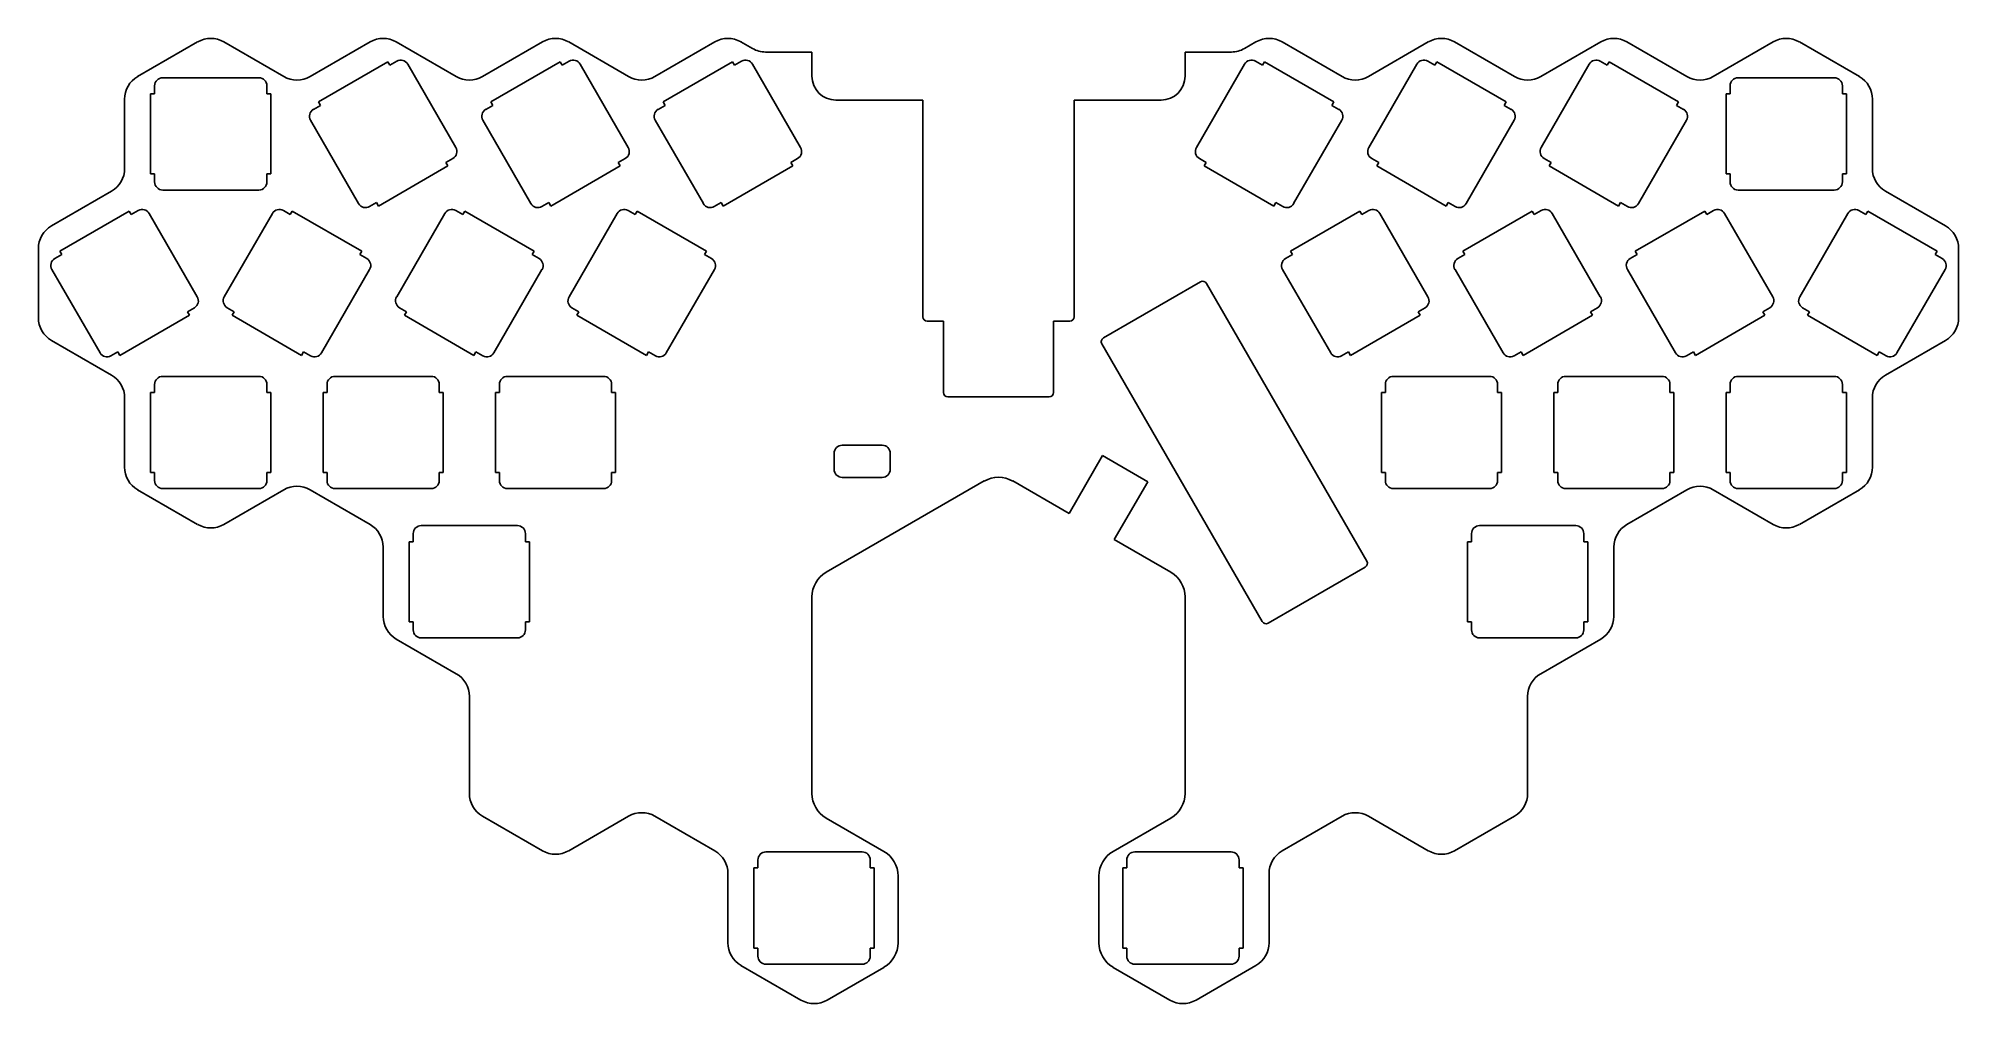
# Model space of a CAD drawing. Header units: millimetres. Extents: x 134 to 374, y -180 to -59.
import ezdxf

# ---------------------------------------------------------------- set-up
doc = ezdxf.new("R2010")
doc.units = ezdxf.units.MM

msp = doc.modelspace()

# ---------------------------------------------------------------- linework, layer by layer
for p, q in [((146.63, -63.99), (154.11, -59.67)), ((164.86, -63.99), (157.39, -59.67)), ((175.61, -59.67), (168.14, -63.99)), ((178.88, -59.67), (186.36, -63.99)), ((189.63, -63.99), (197.11, -59.67)), ((207.86, -63.99), (200.39, -59.67)), ((218.61, -59.67), (211.14, -63.99)), ((221.88, -59.67), (223.31, -60.5)), ((284.69, -60.5), (286.11, -59.67)), ((296.86, -63.99), (289.38, -59.67)), ((307.61, -59.67), (300.14, -63.99)), ((310.89, -59.67), (318.36, -63.99)), ((321.63, -63.99), (329.11, -59.67)), ((339.86, -63.99), (332.38, -59.67)), ((350.61, -59.67), (343.14, -63.99)), ((353.89, -59.67), (361.37, -63.99)), ((177.83, -62.14), (169.17, -67.14)), ((178.08, -62.58), (177.83, -62.14)), ((178.95, -62.08), (178.08, -62.58)), ((199.33, -62.14), (190.67, -67.14)), ((199.58, -62.58), (199.33, -62.14)), ((200.45, -62.08), (199.58, -62.58)), ((220.83, -62.14), (212.17, -67.14)), ((221.08, -62.58), (220.83, -62.14)), ((221.95, -62.08), (221.08, -62.58)), ((230.73, -60.93), (224.95, -60.93)), ((230.73, -60.93), (230.73, -63.93)), ((283.05, -60.93), (277.27, -60.93)), ((277.27, -63.93), (277.27, -60.93)), ((286.92, -62.58), (286.05, -62.08)), ((287.17, -62.14), (286.92, -62.58)), ((295.83, -67.14), (287.17, -62.14)), ((308.42, -62.58), (307.55, -62.08)), ((308.67, -62.14), (308.42, -62.58)), ((317.33, -67.14), (308.67, -62.14)), ((329.92, -62.58), (329.05, -62.08)), ((330.17, -62.14), (329.92, -62.58)), ((338.83, -67.14), (330.17, -62.14)), ((161.75, -64.14), (149.75, -64.14)), ((186.31, -72.84), (180.31, -62.44)), ((207.81, -72.84), (201.81, -62.44)), ((229.31, -72.84), (223.31, -62.44)), ((284.69, -62.44), (278.69, -72.84)), ((306.19, -62.44), (300.19, -72.84)), ((327.69, -62.44), (321.69, -72.84)), ((358.25, -64.14), (346.25, -64.14)), ((145, -66.82), (145, -75.46)), ((148.75, -66.14), (148.25, -66.14)), ((148.25, -66.14), (148.25, -76.14)), ((148.75, -65.14), (148.75, -66.14)), ((162.75, -66.14), (162.75, -65.14)), ((163.25, -66.14), (162.75, -66.14)), ((163.25, -76.14), (163.25, -66.14)), ((233.73, -66.93), (244.57, -66.93)), ((244.57, -66.93), (244.57, -93.95)), ((263.43, -66.93), (274.27, -66.93)), ((263.43, -93.95), (263.43, -66.93)), ((345.25, -66.14), (344.75, -66.14)), ((344.75, -66.14), (344.75, -76.14)), ((345.25, -65.14), (345.25, -66.14)), ((359.25, -66.14), (359.25, -65.14)), ((359.75, -66.14), (359.25, -66.14)), ((359.75, -76.14), (359.75, -66.14)), ((363, -75.46), (363, -66.82)), ((168.19, -69.44), (174.19, -79.84)), ((169.42, -67.58), (168.55, -68.08)), ((169.17, -67.14), (169.42, -67.58)), ((189.69, -69.44), (195.69, -79.84)), ((190.92, -67.58), (190.05, -68.08)), ((190.67, -67.14), (190.92, -67.58)), ((211.19, -69.44), (217.19, -79.84)), ((212.42, -67.58), (211.55, -68.08)), ((212.17, -67.14), (212.42, -67.58)), ((290.81, -79.84), (296.81, -69.44)), ((295.58, -67.58), (295.83, -67.14)), ((296.45, -68.08), (295.58, -67.58)), ((312.31, -79.84), (318.31, -69.44)), ((317.08, -67.58), (317.33, -67.14)), ((317.95, -68.08), (317.08, -67.58)), ((333.81, -79.84), (339.81, -69.44)), ((338.58, -67.58), (338.83, -67.14)), ((339.45, -68.08), (338.58, -67.58)), ((185.08, -74.7), (185.95, -74.2)), ((206.58, -74.7), (207.45, -74.2)), ((228.08, -74.7), (228.95, -74.2)), ((279.05, -74.2), (279.92, -74.7)), ((300.55, -74.2), (301.42, -74.7)), ((322.05, -74.2), (322.92, -74.7)), ((148.25, -76.14), (148.75, -76.14)), ((148.75, -76.14), (148.75, -77.14)), ((162.75, -77.14), (162.75, -76.14)), ((162.75, -76.14), (163.25, -76.14)), ((176.67, -80.14), (185.33, -75.14)), ((185.33, -75.14), (185.08, -74.7)), ((198.17, -80.14), (206.83, -75.14)), ((206.83, -75.14), (206.58, -74.7)), ((219.67, -80.14), (228.33, -75.14)), ((228.33, -75.14), (228.08, -74.7)), ((279.92, -74.7), (279.67, -75.14)), ((279.67, -75.14), (288.33, -80.14)), ((301.42, -74.7), (301.17, -75.14)), ((301.17, -75.14), (309.83, -80.14)), ((322.92, -74.7), (322.67, -75.14)), ((322.67, -75.14), (331.33, -80.14)), ((344.75, -76.14), (345.25, -76.14)), ((345.25, -76.14), (345.25, -77.14)), ((359.25, -77.14), (359.25, -76.14)), ((359.25, -76.14), (359.75, -76.14)), ((143.37, -78.29), (135.88, -82.61)), ((149.75, -78.14), (161.75, -78.14)), ((346.25, -78.14), (358.25, -78.14)), ((372.12, -82.61), (364.63, -78.29)), ((145.58, -80.76), (136.92, -85.76)), ((145.83, -81.2), (145.58, -80.76)), ((146.7, -80.7), (145.83, -81.2)), ((154.06, -91.46), (148.06, -81.06)), ((163.44, -81.06), (157.44, -91.46)), ((165.67, -81.2), (164.8, -80.7)), ((165.92, -80.76), (165.67, -81.2)), ((174.58, -85.76), (165.92, -80.76)), ((175.55, -80.2), (176.42, -79.7)), ((176.42, -79.7), (176.67, -80.14)), ((184.94, -81.06), (178.94, -91.46)), ((187.17, -81.2), (186.3, -80.7)), ((187.42, -80.76), (187.17, -81.2)), ((196.08, -85.76), (187.42, -80.76)), ((197.05, -80.2), (197.92, -79.7)), ((197.92, -79.7), (198.17, -80.14)), ((206.44, -81.06), (200.44, -91.46)), ((208.67, -81.2), (207.8, -80.7)), ((208.92, -80.76), (208.67, -81.2)), ((217.58, -85.76), (208.92, -80.76)), ((218.55, -80.2), (219.42, -79.7)), ((219.42, -79.7), (219.67, -80.14)), ((288.33, -80.14), (288.58, -79.7)), ((288.58, -79.7), (289.45, -80.2)), ((299.08, -80.76), (290.42, -85.76)), ((299.33, -81.2), (299.08, -80.76)), ((300.2, -80.7), (299.33, -81.2)), ((307.56, -91.46), (301.56, -81.06)), ((309.83, -80.14), (310.08, -79.7)), ((310.08, -79.7), (310.95, -80.2)), ((320.58, -80.76), (311.92, -85.76)), ((320.83, -81.2), (320.58, -80.76)), ((321.7, -80.7), (320.83, -81.2)), ((329.06, -91.46), (323.06, -81.06)), ((331.33, -80.14), (331.58, -79.7)), ((331.58, -79.7), (332.45, -80.2)), ((342.08, -80.76), (333.42, -85.76)), ((342.33, -81.2), (342.08, -80.76)), ((343.2, -80.7), (342.33, -81.2)), ((350.56, -91.46), (344.56, -81.06)), ((359.94, -81.06), (353.94, -91.46)), ((362.17, -81.2), (361.3, -80.7)), ((362.42, -80.76), (362.17, -81.2)), ((371.08, -85.76), (362.42, -80.76)), ((134.25, -94.08), (134.25, -85.44)), ((137.17, -86.2), (136.3, -86.7)), ((136.92, -85.76), (137.17, -86.2)), ((174.33, -86.2), (174.58, -85.76)), ((175.2, -86.7), (174.33, -86.2)), ((195.83, -86.2), (196.08, -85.76)), ((196.7, -86.7), (195.83, -86.2)), ((217.33, -86.2), (217.58, -85.76)), ((218.2, -86.7), (217.33, -86.2)), ((290.67, -86.2), (289.8, -86.7)), ((290.42, -85.76), (290.67, -86.2)), ((312.17, -86.2), (311.3, -86.7)), ((311.92, -85.76), (312.17, -86.2)), ((333.67, -86.2), (332.8, -86.7)), ((333.42, -85.76), (333.67, -86.2)), ((370.83, -86.2), (371.08, -85.76)), ((371.7, -86.7), (370.83, -86.2)), ((373.75, -85.44), (373.75, -94.08)), ((135.94, -88.06), (141.94, -98.46)), ((169.56, -98.46), (175.56, -88.06)), ((191.06, -98.46), (197.06, -88.06)), ((212.56, -98.46), (218.56, -88.06)), ((289.44, -88.06), (295.44, -98.46)), ((310.94, -88.06), (316.94, -98.46)), ((332.44, -88.06), (338.44, -98.46)), ((366.06, -98.46), (372.06, -88.06)), ((279.21, -89.59), (267.09, -96.59)), ((299.95, -124.43), (279.95, -89.79)), ((152.83, -93.32), (153.7, -92.82)), ((153.08, -93.76), (152.83, -93.32)), ((157.8, -92.82), (158.67, -93.32)), ((158.67, -93.32), (158.42, -93.76)), ((179.3, -92.82), (180.17, -93.32)), ((180.17, -93.32), (179.92, -93.76)), ((200.8, -92.82), (201.67, -93.32)), ((201.67, -93.32), (201.42, -93.76)), ((306.33, -93.32), (307.2, -92.82)), ((306.58, -93.76), (306.33, -93.32)), ((327.83, -93.32), (328.7, -92.82)), ((328.08, -93.76), (327.83, -93.32)), ((349.33, -93.32), (350.2, -92.82)), ((349.58, -93.76), (349.33, -93.32)), ((354.3, -92.82), (355.17, -93.32)), ((355.17, -93.32), (354.92, -93.76)), ((144.42, -98.76), (153.08, -93.76)), ((158.42, -93.76), (167.08, -98.76)), ((179.92, -93.76), (188.58, -98.76)), ((201.42, -93.76), (210.08, -98.76)), ((245.11, -94.49), (247.15, -94.49)), ((247.15, -94.49), (247.15, -103.41)), ((260.85, -94.49), (262.89, -94.49)), ((260.85, -103.41), (260.85, -94.49)), ((297.92, -98.76), (306.58, -93.76)), ((319.42, -98.76), (328.08, -93.76)), ((340.92, -98.76), (349.58, -93.76)), ((354.92, -93.76), (363.58, -98.76)), ((135.88, -96.91), (143.37, -101.23)), ((266.89, -97.33), (286.89, -131.97)), ((364.63, -101.23), (372.12, -96.91)), ((143.3, -98.82), (144.17, -98.32)), ((144.17, -98.32), (144.42, -98.76)), ((167.08, -98.76), (167.33, -98.32)), ((167.33, -98.32), (168.2, -98.82)), ((188.58, -98.76), (188.83, -98.32)), ((188.83, -98.32), (189.7, -98.82)), ((210.08, -98.76), (210.33, -98.32)), ((210.33, -98.32), (211.2, -98.82)), ((296.8, -98.82), (297.67, -98.32)), ((297.67, -98.32), (297.92, -98.76)), ((318.3, -98.82), (319.17, -98.32)), ((319.17, -98.32), (319.42, -98.76)), ((339.8, -98.82), (340.67, -98.32)), ((340.67, -98.32), (340.92, -98.76)), ((363.58, -98.76), (363.83, -98.32)), ((363.83, -98.32), (364.7, -98.82)), ((148.75, -102.38), (148.75, -103.38)), ((161.75, -101.38), (149.75, -101.38)), ((162.75, -103.38), (162.75, -102.38)), ((170.25, -102.38), (170.25, -103.38)), ((183.25, -101.38), (171.25, -101.38)), ((184.25, -103.38), (184.25, -102.38)), ((191.75, -102.38), (191.75, -103.38)), ((204.75, -101.38), (192.75, -101.38)), ((205.75, -103.38), (205.75, -102.38)), ((302.25, -102.38), (302.25, -103.38)), ((315.25, -101.38), (303.25, -101.38)), ((316.25, -103.38), (316.25, -102.38)), ((323.75, -102.38), (323.75, -103.38)), ((336.75, -101.38), (324.75, -101.38)), ((337.75, -103.38), (337.75, -102.38)), ((345.25, -102.38), (345.25, -103.38)), ((358.25, -101.38), (346.25, -101.38)), ((359.25, -103.38), (359.25, -102.38)), ((145, -104.06), (145, -112.7)), ((148.75, -103.38), (148.25, -103.38)), ((148.25, -103.38), (148.25, -113.38)), ((163.25, -103.38), (162.75, -103.38)), ((163.25, -113.38), (163.25, -103.38)), ((170.25, -103.38), (169.75, -103.38)), ((169.75, -103.38), (169.75, -113.38)), ((184.75, -103.38), (184.25, -103.38)), ((184.75, -113.38), (184.75, -103.38)), ((191.75, -103.38), (191.25, -103.38)), ((191.25, -103.38), (191.25, -113.38)), ((206.25, -103.38), (205.75, -103.38)), ((206.25, -113.38), (206.25, -103.38)), ((247.69, -103.95), (260.31, -103.95)), ((302.25, -103.38), (301.75, -103.38)), ((301.75, -103.38), (301.75, -113.38)), ((316.75, -103.38), (316.25, -103.38)), ((316.75, -113.38), (316.75, -103.38)), ((323.75, -103.38), (323.25, -103.38)), ((323.25, -103.38), (323.25, -113.38)), ((338.25, -103.38), (337.75, -103.38)), ((338.25, -113.38), (338.25, -103.38)), ((345.25, -103.38), (344.75, -103.38)), ((344.75, -103.38), (344.75, -113.38)), ((359.75, -103.38), (359.25, -103.38)), ((359.75, -113.38), (359.75, -103.38)), ((363, -112.7), (363, -104.06)), ((239.5, -109.98), (234.5, -109.98)), ((233.5, -112.98), (233.5, -110.98)), ((240.5, -112.98), (240.5, -110.98)), ((266.98, -111.27), (262.81, -118.49)), ((272.61, -114.52), (266.98, -111.27)), ((148.25, -113.38), (148.75, -113.38)), ((148.75, -113.38), (148.75, -114.38)), ((162.75, -114.38), (162.75, -113.38)), ((162.75, -113.38), (163.25, -113.38)), ((169.75, -113.38), (170.25, -113.38)), ((170.25, -113.38), (170.25, -114.38)), ((184.25, -114.38), (184.25, -113.38)), ((184.25, -113.38), (184.75, -113.38)), ((191.25, -113.38), (191.75, -113.38)), ((191.75, -113.38), (191.75, -114.38)), ((205.75, -114.38), (205.75, -113.38)), ((205.75, -113.38), (206.25, -113.38)), ((232.5, -125.82), (252.23, -114.43)), ((234.5, -113.98), (239.5, -113.98)), ((255.77, -114.43), (262.81, -118.49)), ((268.44, -121.74), (272.61, -114.52)), ((301.75, -113.38), (302.25, -113.38)), ((302.25, -113.38), (302.25, -114.38)), ((316.25, -114.38), (316.25, -113.38)), ((316.25, -113.38), (316.75, -113.38)), ((323.25, -113.38), (323.75, -113.38)), ((323.75, -113.38), (323.75, -114.38)), ((337.75, -114.38), (337.75, -113.38)), ((337.75, -113.38), (338.25, -113.38)), ((344.75, -113.38), (345.25, -113.38)), ((345.25, -113.38), (345.25, -114.38)), ((359.25, -114.38), (359.25, -113.38)), ((359.25, -113.38), (359.75, -113.38)), ((154.11, -119.85), (146.63, -115.53)), ((149.75, -115.38), (161.75, -115.38)), ((157.39, -119.85), (164.86, -115.53)), ((168.14, -115.53), (175.61, -119.85)), ((171.25, -115.38), (183.25, -115.38)), ((192.75, -115.38), (204.75, -115.38)), ((303.25, -115.38), (315.25, -115.38)), ((324.75, -115.38), (336.75, -115.38)), ((332.38, -119.85), (339.86, -115.53)), ((343.14, -115.53), (350.61, -119.85)), ((346.25, -115.38), (358.25, -115.38)), ((361.37, -115.53), (353.89, -119.85)), ((181, -122), (180.5, -122)), ((180.5, -122), (180.5, -132)), ((181, -121), (181, -122)), ((194, -120), (182, -120)), ((195, -122), (195, -121)), ((195.5, -122), (195, -122)), ((195.5, -132), (195.5, -122)), ((268.44, -121.74), (275.5, -125.82)), ((313, -122), (312.5, -122)), ((312.5, -122), (312.5, -132)), ((313, -121), (313, -122)), ((326, -120), (314, -120)), ((327, -122), (327, -121)), ((327.5, -122), (327, -122)), ((327.5, -132), (327.5, -122)), ((177.25, -122.68), (177.25, -131.32)), ((330.75, -131.32), (330.75, -122.68)), ((287.63, -132.17), (299.75, -125.17)), ((230.73, -153.4), (230.73, -128.89)), ((277.27, -153.4), (277.27, -128.89)), ((180.5, -132), (181, -132)), ((181, -132), (181, -133)), ((182, -134), (194, -134)), ((195, -133), (195, -132)), ((195, -132), (195.5, -132)), ((312.5, -132), (313, -132)), ((313, -132), (313, -133)), ((314, -134), (326, -134)), ((327, -133), (327, -132)), ((327, -132), (327.5, -132)), ((186.36, -138.47), (178.88, -134.15)), ((329.11, -134.15), (321.63, -138.47)), ((188, -153.4), (188, -141.3)), ((320, -141.3), (320, -153.4)), ((197.11, -160.55), (189.63, -156.23)), ((200.39, -160.55), (207.86, -156.23)), ((211.14, -156.23), (218.61, -160.55)), ((232.5, -156.47), (239.71, -160.63)), ((268.29, -160.63), (275.5, -156.47)), ((289.38, -160.55), (296.86, -156.23)), ((300.14, -156.23), (307.61, -160.55)), ((318.36, -156.23), (310.89, -160.55)), ((224, -162.7), (223.5, -162.7)), ((223.5, -162.7), (223.5, -172.7)), ((224, -161.7), (224, -162.7)), ((237, -160.7), (225, -160.7)), ((238, -162.7), (238, -161.7)), ((238.5, -162.7), (238, -162.7)), ((238.5, -172.7), (238.5, -162.7)), ((270, -162.7), (269.5, -162.7)), ((269.5, -162.7), (269.5, -172.7)), ((270, -161.7), (270, -162.7)), ((283, -160.7), (271, -160.7)), ((284, -162.7), (284, -161.7)), ((284.5, -162.7), (284, -162.7)), ((284.5, -172.7), (284.5, -162.7)), ((220.25, -163.39), (220.25, -172.02)), ((241.48, -172.02), (241.48, -163.7)), ((266.52, -163.7), (266.52, -172.02)), ((287.75, -172.02), (287.75, -163.39)), ((223.5, -172.7), (224, -172.7)), ((224, -172.7), (224, -173.7)), ((225, -174.7), (237, -174.7)), ((238, -173.7), (238, -172.7)), ((238, -172.7), (238.5, -172.7)), ((269.5, -172.7), (270, -172.7)), ((270, -172.7), (270, -173.7)), ((271, -174.7), (283, -174.7)), ((284, -173.7), (284, -172.7)), ((284, -172.7), (284.5, -172.7)), ((229.36, -179.17), (221.88, -174.85)), ((239.71, -175.09), (232.64, -179.17)), ((275.36, -179.17), (268.29, -175.09)), ((286.11, -174.85), (278.64, -179.17))]:
    msp.add_line(p, q)
for centre, radius, start, end in [((155.75, -62.5), 3.27, 59.9994, 120.0006), ((177.25, -62.5), 3.27, 59.9994, 120.0006), ((198.75, -62.5), 3.27, 59.9994, 120.0006), ((220.25, -62.5), 3.27, 59.9995, 120.0006), ((287.75, -62.5), 3.27, 59.9994, 120.0005), ((309.25, -62.5), 3.27, 59.9994, 120.0006), ((330.75, -62.5), 3.27, 59.9994, 120.0006), ((352.25, -62.5), 3.27, 59.9994, 120.0006), ((179.45, -62.94), 1, 30, 120), ((200.95, -62.94), 1, 30, 120), ((222.45, -62.94), 1, 30, 120), ((224.95, -57.66), 3.27, 239.9994, 270), ((283.05, -57.66), 3.27, 270, 300.0006), ((285.55, -62.94), 1, 60, 150), ((307.05, -62.94), 1, 60, 150), ((328.55, -62.94), 1, 60, 150), ((148.27, -66.82), 3.27, 120.0006, 180), ((149.75, -65.14), 1, 90, 180), ((161.75, -65.14), 1, 0, 90), ((166.5, -61.16), 3.27, 239.9994, 300.0006), ((188, -61.16), 3.27, 239.9994, 300.0006), ((209.5, -61.16), 3.27, 239.9994, 300.0006), ((233.73, -63.93), 3, 180, 270), ((274.27, -63.93), 3, 270, 0), ((298.5, -61.16), 3.27, 239.9994, 300.0006), ((320, -61.16), 3.27, 239.9994, 300.0006), ((341.5, -61.16), 3.27, 239.9994, 300.0006), ((346.25, -65.14), 1, 90, 180), ((358.25, -65.14), 1, 0, 90), ((359.73, -66.82), 3.27, 0, 59.9994), ((169.05, -68.94), 1, 120, 210), ((190.55, -68.94), 1, 120, 210), ((212.05, -68.94), 1, 120, 210), ((295.95, -68.94), 1, 330, 60), ((317.45, -68.94), 1, 330, 60), ((338.95, -68.94), 1, 330, 60), ((185.45, -73.34), 1, 300, 30), ((206.95, -73.34), 1, 300, 30), ((228.45, -73.34), 1, 300, 30), ((279.55, -73.34), 1, 150, 240), ((301.05, -73.34), 1, 150, 240), ((322.55, -73.34), 1, 150, 240), ((141.73, -75.46), 3.27, 300.0006, 0), ((366.27, -75.46), 3.27, 180, 239.9994), ((149.75, -77.14), 1, 180, 270), ((161.75, -77.14), 1, 270, 0), ((346.25, -77.14), 1, 180, 270), ((358.25, -77.14), 1, 270, 0), ((147.2, -81.56), 1, 30, 120), ((164.3, -81.56), 1, 60, 150), ((175.05, -79.34), 1, 210, 300), ((185.8, -81.56), 1, 60, 150), ((196.55, -79.34), 1, 210, 300), ((207.3, -81.56), 1, 60, 150), ((218.05, -79.34), 1, 210, 300), ((289.95, -79.34), 1, 240, 330), ((300.7, -81.56), 1, 30, 120), ((311.45, -79.34), 1, 240, 330), ((322.2, -81.56), 1, 30, 120), ((332.95, -79.34), 1, 240, 330), ((343.7, -81.56), 1, 30, 120), ((360.8, -81.56), 1, 60, 150), ((137.52, -85.44), 3.27, 120.0006, 180), ((370.48, -85.44), 3.27, 0, 59.9994), ((136.8, -87.56), 1, 120, 210), ((174.7, -87.56), 1, 330, 60), ((196.2, -87.56), 1, 330, 60), ((217.7, -87.56), 1, 330, 60), ((290.3, -87.56), 1, 120, 210), ((311.8, -87.56), 1, 120, 210), ((333.3, -87.56), 1, 120, 210), ((371.2, -87.56), 1, 330, 60), ((279.48, -90.06), 0.54, 30, 120), ((153.2, -91.96), 1, 300, 30), ((158.3, -91.96), 1, 150, 240), ((179.8, -91.96), 1, 150, 240), ((201.3, -91.96), 1, 150, 240), ((306.7, -91.96), 1, 300, 30), ((328.2, -91.96), 1, 300, 30), ((349.7, -91.96), 1, 300, 30), ((354.8, -91.96), 1, 150, 240), ((137.52, -94.08), 3.27, 180, 239.9994), ((245.11, -93.95), 0.54, 180, 270), ((262.89, -93.95), 0.54, 270, 0), ((370.48, -94.08), 3.27, 300.0006, 0), ((267.36, -97.06), 0.54, 120, 210), ((142.8, -97.96), 1, 210, 300), ((168.7, -97.96), 1, 240, 330), ((190.2, -97.96), 1, 240, 330), ((211.7, -97.96), 1, 240, 330), ((296.3, -97.96), 1, 210, 300), ((317.8, -97.96), 1, 210, 300), ((339.3, -97.96), 1, 210, 300), ((365.2, -97.96), 1, 240, 330), ((141.73, -104.06), 3.27, 0, 59.9994), ((149.75, -102.38), 1, 90, 180), ((161.75, -102.38), 1, 0, 90), ((171.25, -102.38), 1, 90, 180), ((183.25, -102.38), 1, 0, 90), ((192.75, -102.38), 1, 90, 180), ((204.75, -102.38), 1, 0, 90), ((303.25, -102.38), 1, 90, 180), ((315.25, -102.38), 1, 0, 90), ((324.75, -102.38), 1, 90, 180), ((336.75, -102.38), 1, 0, 90), ((346.25, -102.38), 1, 90, 180), ((358.25, -102.38), 1, 0, 90), ((366.27, -104.06), 3.27, 120.0006, 180), ((247.69, -103.41), 0.54, 180, 270), ((260.31, -103.41), 0.54, 270, 0), ((234.5, -110.98), 1, 90, 180), ((239.5, -110.98), 1, 0, 90), ((148.27, -112.7), 3.27, 180, 239.9994), ((149.75, -114.38), 1, 180, 270), ((161.75, -114.38), 1, 270, 0), ((171.25, -114.38), 1, 180, 270), ((183.25, -114.38), 1, 270, 0), ((192.75, -114.38), 1, 180, 270), ((204.75, -114.38), 1, 270, 0), ((234.5, -112.98), 1, 180, 270), ((239.5, -112.98), 1, 270, 0), ((254, -117.5), 3.54, 59.9994, 120.0006), ((303.25, -114.38), 1, 180, 270), ((315.25, -114.38), 1, 270, 0), ((324.75, -114.38), 1, 180, 270), ((336.75, -114.38), 1, 270, 0), ((346.25, -114.38), 1, 180, 270), ((358.25, -114.38), 1, 270, 0), ((359.73, -112.7), 3.27, 300.0006, 0), ((166.5, -118.36), 3.27, 59.9994, 120.0006), ((341.5, -118.36), 3.27, 59.9994, 120.0006), ((155.75, -117.02), 3.27, 239.9994, 300.0006), ((173.98, -122.68), 3.27, 0, 59.9994), ((182, -121), 1, 90, 180), ((194, -121), 1, 0, 90), ((314, -121), 1, 90, 180), ((326, -121), 1, 0, 90), ((334.02, -122.68), 3.27, 120.0006, 180), ((352.25, -117.02), 3.27, 239.9994, 300.0006), ((299.48, -124.7), 0.54, 300, 30), ((234.27, -128.89), 3.54, 120.0006, 180), ((273.73, -128.89), 3.54, 0, 59.9994), ((180.52, -131.32), 3.27, 180, 239.9994), ((327.48, -131.32), 3.27, 300.0006, 0), ((182, -133), 1, 180, 270), ((194, -133), 1, 270, 0), ((287.36, -131.7), 0.54, 210, 300), ((314, -133), 1, 180, 270), ((326, -133), 1, 270, 0), ((184.73, -141.3), 3.27, 0, 59.9994), ((323.27, -141.3), 3.27, 120.0006, 180), ((191.27, -153.4), 3.27, 180, 239.9994), ((234.27, -153.4), 3.54, 180, 239.9994), ((273.73, -153.4), 3.54, 300.0006, 0), ((316.73, -153.4), 3.27, 300.0006, 0), ((209.5, -159.07), 3.27, 59.9994, 120.0006), ((298.5, -159.07), 3.27, 59.9994, 120.0006), ((198.75, -157.72), 3.27, 239.9994, 300.0006), ((216.98, -163.39), 3.27, 0, 59.9994), ((225, -161.7), 1, 90, 180), ((237, -161.7), 1, 0, 90), ((237.94, -163.7), 3.54, 0, 59.9994), ((270.06, -163.7), 3.54, 120.0006, 180), ((271, -161.7), 1, 90, 180), ((283, -161.7), 1, 0, 90), ((291.02, -163.39), 3.27, 120.0006, 180), ((309.25, -157.72), 3.27, 239.9994, 300.0006), ((223.52, -172.02), 3.27, 180, 239.9994), ((237.94, -172.02), 3.54, 300.0006, 0), ((270.06, -172.02), 3.54, 180, 239.9994), ((284.48, -172.02), 3.27, 300.0006, 0), ((225, -173.7), 1, 180, 270), ((237, -173.7), 1, 270, 0), ((271, -173.7), 1, 180, 270), ((283, -173.7), 1, 270, 0), ((231, -176.34), 3.27, 239.9994, 300.0006), ((277, -176.34), 3.27, 239.9994, 300.0006)]:
    msp.add_arc(centre, radius, start, end)

doc.saveas('drawing.dxf')
